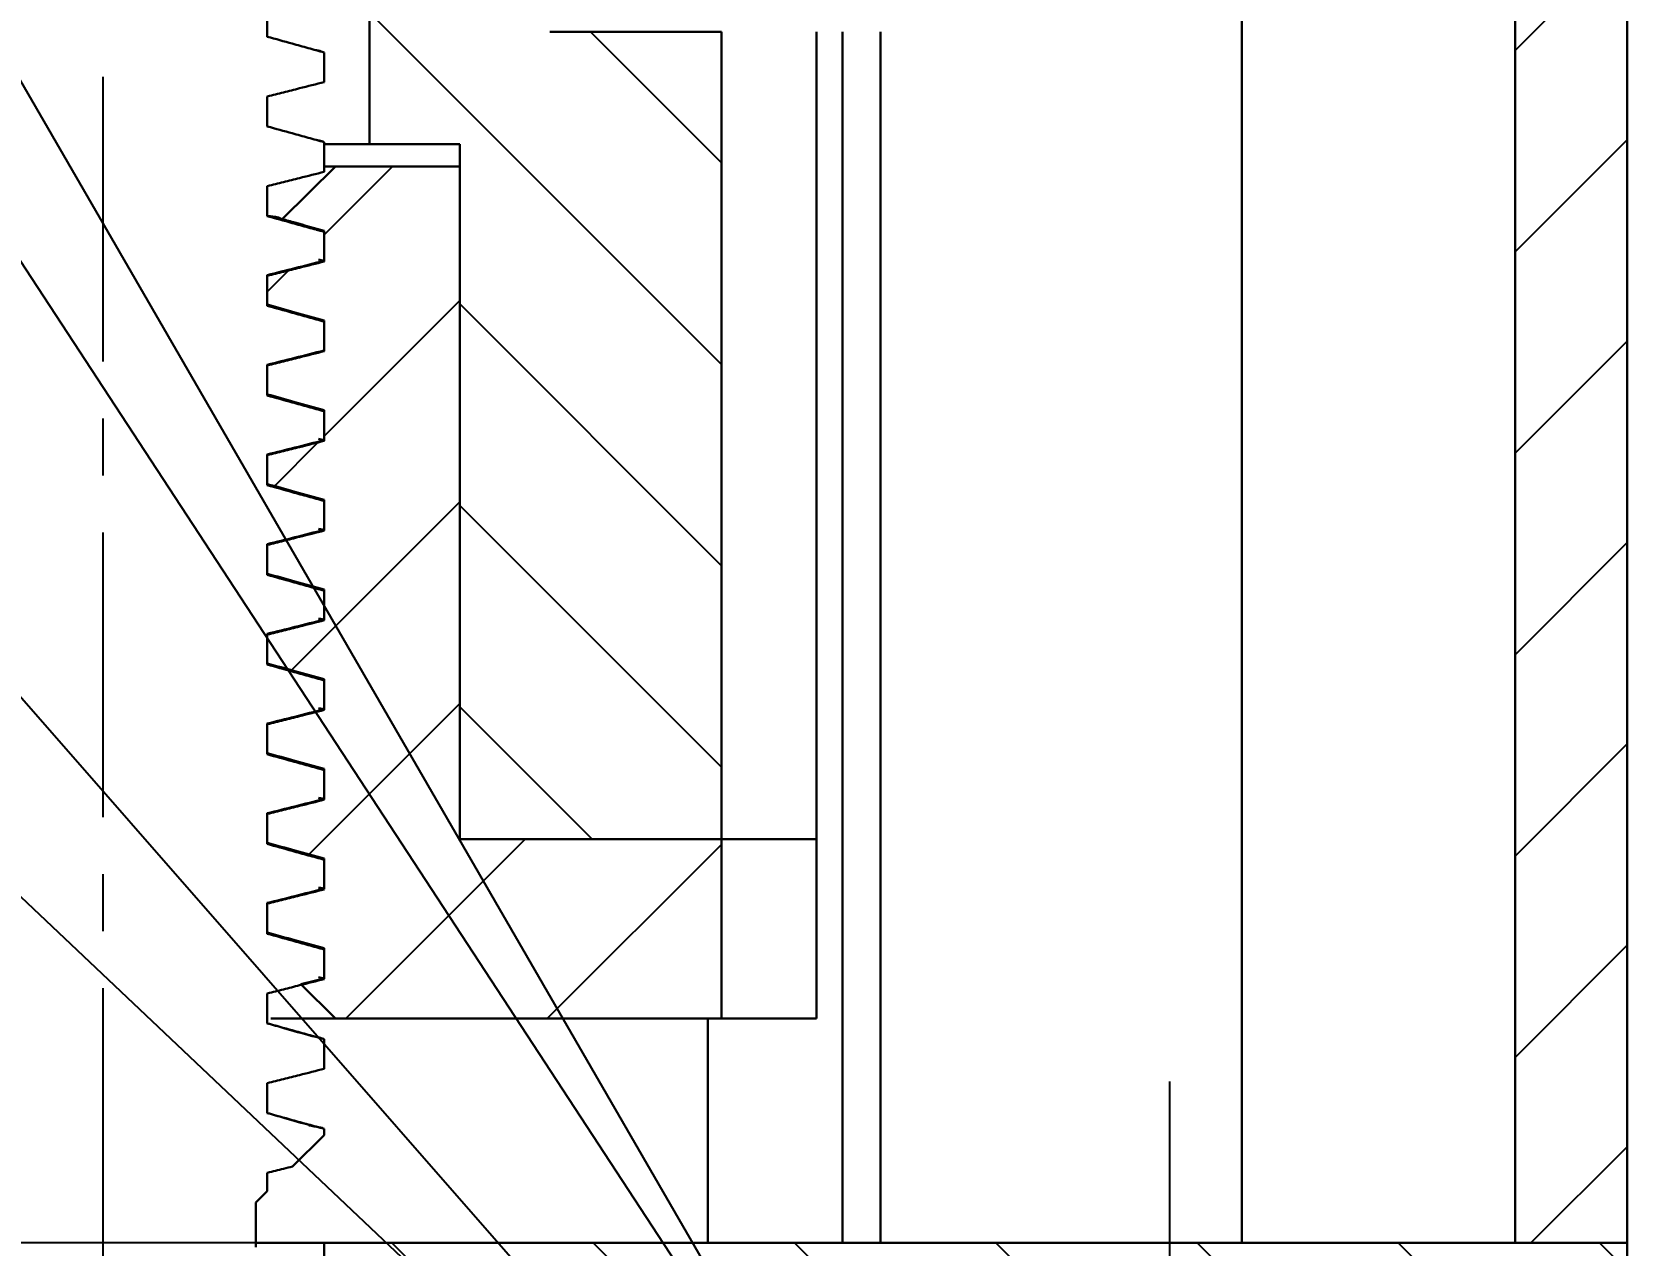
# Model space of a CAD drawing. Header units: millimetres. Extents: x 0 to 2406, y -938 to 757.
# Drawn here: x 522.74 to 558.31, y 248.39 to 275.44 of the extents above; entities that cross this region are included whole.
import ezdxf

# ---------------------------------------------------------------- set-up
doc = ezdxf.new("R2010")
doc.units = ezdxf.units.MM
doc.header["$PDSIZE"] = -1
doc.linetypes.add('CENTER', pattern=[10.16, 6.35, -1.27, 1.27, -1.27])
doc.layers.add('10', color=7, linetype='Continuous')
doc.styles.add('SLDTEXTSTYLE2', font='TXT', dxfattribs={"width": 0.7})
doc.dimstyles.new('SLDDIMSTYLE1', dxfattribs={"dimtxt": 3.5, "dimasz": 4.08, "dimexe": 0, "dimexo": 0.0625, "dimgap": 0.875, "dimtad": 2, "dimrnd": 1e-09, "dimzin": 4, "dimdsep": 46, "dimtxsty": 'SLDTEXTSTYLE2', "dimsah": 1, "dimcen": 0.09, "dimadec": 0, "dimazin": 1, "dimtfac": 1, "dimtofl": 0, "dimtmove": 0, "dimatfit": 3, "dimfxl": 1, "dimfrac": 2, "dimtolj": 1, "dimtzin": 12, "dimarcsym": 0})
doc.dimstyles.new('SLDDIMSTYLE4', dxfattribs={"dimtxt": 0.18, "dimasz": 4.08, "dimexe": 0, "dimexo": 0.0625, "dimgap": 0, "dimtad": 0, "dimtih": 1, "dimtoh": 1, "dimdec": 0, "dimrnd": 1e-09, "dimzin": 0, "dimdsep": 46, "dimtxsty": 'Standard', "dimsah": 1, "dimcen": 0.09, "dimadec": 0, "dimazin": 0, "dimtfac": 4.08, "dimtdec": 0, "dimtofl": 0, "dimtmove": 0, "dimatfit": 3, "dimfxl": 1, "dimfrac": 2, "dimtolj": 1, "dimtzin": 0, "dimarcsym": 0})
pattern_1 = [(135, (92.2066, 0), (-2.245064, -2.245064), [])]
pattern_2 = [(45, (92.2066, 0), (-2.245064, 2.245064), [])]

# ---------------------------------------------------------------- blocks, each defined once
blk = doc.blocks.new('_D_19')
at = {"layer": '10', "color": 0, "lineweight": -2, "transparency": 16777216}
for p, q in [((527.155, 452.338), (494.45, 452.338)), ((494.45, 252.518), (494.45, 448.258)), ((529.194, 248.438), (494.45, 248.438))]:
    blk.add_line(p, q, dxfattribs=at)
at = {"layer": '10', "color": 0, "transparency": 16777216}
for points in [[(493.77, 448.258), (495.13, 448.258), (494.45, 452.338)], [(493.77, 252.518), (495.13, 252.518), (494.45, 248.438)]]:
    blk.add_solid(points, dxfattribs=at)
at = {"layer": 'Defpoints', "color": 0, "transparency": 16777216}
for p in [(494.45, 452.338), (527.217, 452.338), (529.257, 248.438)]:
    blk.add_point(p, dxfattribs=at)
at = {"layer": '10', "color": 0, "lineweight": 25, "transparency": 16777216, "insert": (487.575, 364.827), "char_height": 3.5, "attachment_point": 2, "rotation": 90, "style": 'SLDTEXTSTYLE2'}
blk.add_mtext('\\A1;{\\Fgbenor|c134;\\H1.71429x;203.90}', dxfattribs=at)

msp = doc.modelspace()

# ---------------------------------------------------------------- hatches: boundary and pattern name
at = {"layer": '10', "linetype": 'Continuous', "lineweight": 25}
h = msp.add_hatch(dxfattribs=at)
h.set_pattern_fill('ANSI31', color=256, angle=90, style=0)
h.set_pattern_definition(pattern_1)
edge = h.paths.add_edge_path(flags=0)
edge.add_line((532.2788254, 257.438367), (538.1149293, 257.438367))
edge.add_line((538.1149293, 257.438367), (538.1149293, 275.438367))
edge.add_line((538.1149293, 275.438367), (534.2860697, 275.438367))
edge.add_line((534.2860697, 275.438367), (534.2860697, 506.638367))
edge.add_spline(control_points=[(534.2860697, 506.638367), (534.0185974, 506.9050674), (533.7510944, 507.171737), (533.483552, 507.438367)], knot_values=[0.0000009914, 0.0000009914, 0.0000009914, 0.0000009914, 0.0011341169, 0.0011341169, 0.0011341169, 0.0011341169], weights=[1, 1, 1, 1], degree=3, periodic=0)
edge.add_line((533.483552, 507.438367), (532.0276552, 507.438367))
edge.add_spline(control_points=[(532.0276552, 507.438367), (531.5249445, 506.9380742), (531.0220127, 506.4380032), (530.5186493, 505.938367)], knot_values=[0.0000009923, 0.0000009923, 0.0000009923, 0.0000009923, 0.0021285565, 0.0021285565, 0.0021285565, 0.0021285565], weights=[1, 1, 1, 1], degree=3, periodic=0)
edge.add_line((530.5186493, 505.938367), (530.5186493, 472.438367))
edge.add_spline(control_points=[(530.5186493, 472.438367), (530.4346749, 472.3882838), (530.350694, 472.3382116), (530.2667056, 472.2881519)], knot_values=[0.0000013665, 0.0000013665, 0.0000013665, 0.0000013665, 0.0002946865, 0.0002946865, 0.0002946865, 0.0002946865], weights=[1, 1, 1, 1], degree=3, periodic=0)
edge.add_line((530.2667056, 472.2881519), (530.2667056, 272.938367))
edge.add_line((530.2667056, 272.938367), (532.2788254, 272.938367))
edge.add_line((532.2788254, 272.938367), (532.2788254, 257.438367))
h = msp.add_hatch(dxfattribs=at)
h.set_pattern_fill('ANSI31', color=256, style=0)
h.set_pattern_definition(pattern_2)
h.paths.add_polyline_path([(555.8149293, 248.438367), (558.3149293, 248.438367), (558.3149293, 466.438367), (557.5149293, 466.438367), (557.5149293, 468.438367), (555.8149293, 468.438367)], flags=0)
h = msp.add_hatch(dxfattribs=at)
h.set_pattern_fill('ANSI31', color=256, style=0)
h.set_pattern_definition(pattern_2)
edge = h.paths.add_edge_path(flags=0)
edge.add_line((527.9872775, 260.0171286), (527.9872775, 259.3570016))
edge.add_spline(control_points=[(527.9872775, 259.3570016), (528.1923435, 259.2996313), (528.3975099, 259.2426196), (528.6027395, 259.1858373), (528.8207482, 259.1255193), (529.0388293, 259.0654621), (529.2569574, 259.005577)], knot_values=[0.0000397731, 0.0000397731, 0.0000397731, 0.0000397731, 0.0006785928, 0.0006785928, 0.0006785928, 0.0013571902, 0.0013571902, 0.0013571902, 0.0013571902], weights=[1, 1, 1, 1, 1, 1, 1], degree=3, periodic=0)
edge.add_line((529.2569574, 259.005577), (529.2569574, 258.335577))
edge.add_spline(control_points=[(529.2569574, 258.335577), (529.0391956, 258.2800164), (528.8213481, 258.22479), (528.6033726, 258.1700741), (528.3981412, 258.1185572), (528.192796, 258.0674881), (527.9872775, 258.0171286)], knot_values=[0, 0, 0, 0, 0.0006742137, 0.0006742137, 0.0006742137, 0.0013090105, 0.0013090105, 0.0013090105, 0.0013090105], weights=[1, 1, 1, 1, 1, 1, 1], degree=3, periodic=0)
edge.add_line((527.9872775, 258.0171286), (527.9872775, 257.3570016))
edge.add_spline(control_points=[(527.9872775, 257.3570016), (528.1923435, 257.2996313), (528.3975099, 257.2426196), (528.6027395, 257.1858373), (528.8207482, 257.1255193), (529.0388293, 257.0654621), (529.2569574, 257.005577)], knot_values=[0.0000397731, 0.0000397731, 0.0000397731, 0.0000397731, 0.0006785928, 0.0006785928, 0.0006785928, 0.0013571902, 0.0013571902, 0.0013571902, 0.0013571902], weights=[1, 1, 1, 1, 1, 1, 1], degree=3, periodic=0)
edge.add_line((529.2569574, 257.005577), (529.2569574, 256.335577))
edge.add_spline(control_points=[(529.2569574, 256.335577), (529.0391956, 256.2800164), (528.8213481, 256.22479), (528.6033726, 256.1700741), (528.3981412, 256.1185572), (528.192796, 256.0674881), (527.9872775, 256.0171286)], knot_values=[0, 0, 0, 0, 0.0006742137, 0.0006742137, 0.0006742137, 0.0013090105, 0.0013090105, 0.0013090105, 0.0013090105], weights=[1, 1, 1, 1, 1, 1, 1], degree=3, periodic=0)
edge.add_line((527.9872775, 256.0171286), (527.9872775, 255.3570016))
edge.add_spline(control_points=[(527.9872775, 255.3570016), (528.1923435, 255.2996313), (528.3975099, 255.2426196), (528.6027395, 255.1858373), (528.8207482, 255.1255193), (529.0388293, 255.0654621), (529.2569574, 255.005577)], knot_values=[0.0000397731, 0.0000397731, 0.0000397731, 0.0000397731, 0.0006785928, 0.0006785928, 0.0006785928, 0.0013571902, 0.0013571902, 0.0013571902, 0.0013571902], weights=[1, 1, 1, 1, 1, 1, 1], degree=3, periodic=0)
edge.add_line((529.2569574, 255.005577), (529.2569574, 254.335577))
edge.add_spline(control_points=[(529.2569574, 254.335577), (529.083139, 254.2912283), (528.9092656, 254.2470945), (528.7353168, 254.20326)], knot_values=[0, 0, 0, 0, 0.0005381603, 0.0005381603, 0.0005381603, 0.0005381603], weights=[1, 1, 1, 1], degree=3, periodic=0)
edge.add_spline(control_points=[(528.7353168, 254.20326), (528.9937335, 253.9485723), (529.2518372, 253.693567), (529.509748, 253.438367)], knot_values=[0.0127942349, 0.0127942349, 0.0127942349, 0.0127942349, 0.0138793912, 0.0138793912, 0.0138793912, 0.0138793912], weights=[1, 1, 1, 1], degree=3, periodic=0)
edge.add_line((529.509748, 253.438367), (538.1149293, 253.438367))
edge.add_line((538.1149293, 253.438367), (538.1149293, 257.438367))
edge.add_line((538.1149293, 257.438367), (532.2788254, 257.438367))
edge.add_line((532.2788254, 257.438367), (532.2788254, 272.438367))
edge.add_line((532.2788254, 272.438367), (529.509748, 272.438367))
edge.add_spline(control_points=[(529.509748, 272.438367), (529.113633, 272.0464155), (528.7170884, 271.654896), (528.319587, 271.2643506)], knot_values=[0.0000519203, 0.0000519203, 0.0000519203, 0.0000519203, 0.0017231922, 0.0017231922, 0.0017231922, 0.0017231922], weights=[1, 1, 1, 1], degree=3, periodic=0)
edge.add_spline(control_points=[(528.319587, 271.2643506), (528.4139554, 271.2381228), (528.5083406, 271.2119553), (528.6027395, 271.1858373), (528.8207482, 271.1255193), (529.0388293, 271.0654621), (529.2569574, 271.005577)], knot_values=[0.0003847568, 0.0003847568, 0.0003847568, 0.0003847568, 0.0006785928, 0.0006785928, 0.0006785928, 0.0013571902, 0.0013571902, 0.0013571902, 0.0013571902], weights=[1, 1, 1, 1, 1, 1, 1], degree=3, periodic=0)
edge.add_line((529.2569574, 271.005577), (529.2569574, 270.335577))
edge.add_spline(control_points=[(529.2569574, 270.335577), (529.0391956, 270.2800164), (528.8213481, 270.22479), (528.6033726, 270.1700741), (528.3981412, 270.1185572), (528.192796, 270.0674881), (527.9872775, 270.0171286)], knot_values=[0, 0, 0, 0, 0.0006742137, 0.0006742137, 0.0006742137, 0.0013090105, 0.0013090105, 0.0013090105, 0.0013090105], weights=[1, 1, 1, 1, 1, 1, 1], degree=3, periodic=0)
edge.add_line((527.9872775, 270.0171286), (527.9872775, 269.3570016))
edge.add_spline(control_points=[(527.9872775, 269.3570016), (528.1923435, 269.2996313), (528.3975099, 269.2426196), (528.6027395, 269.1858373), (528.8207482, 269.1255193), (529.0388293, 269.0654621), (529.2569574, 269.005577)], knot_values=[0.0000397731, 0.0000397731, 0.0000397731, 0.0000397731, 0.0006785928, 0.0006785928, 0.0006785928, 0.0013571902, 0.0013571902, 0.0013571902, 0.0013571902], weights=[1, 1, 1, 1, 1, 1, 1], degree=3, periodic=0)
edge.add_line((529.2569574, 269.005577), (529.2569574, 268.335577))
edge.add_spline(control_points=[(529.2569574, 268.335577), (529.0391956, 268.2800164), (528.8213481, 268.22479), (528.6033726, 268.1700741), (528.3981412, 268.1185572), (528.192796, 268.0674881), (527.9872775, 268.0171286)], knot_values=[0, 0, 0, 0, 0.0006742137, 0.0006742137, 0.0006742137, 0.0013090105, 0.0013090105, 0.0013090105, 0.0013090105], weights=[1, 1, 1, 1, 1, 1, 1], degree=3, periodic=0)
edge.add_line((527.9872775, 268.0171286), (527.9872775, 267.3570016))
edge.add_spline(control_points=[(527.9872775, 267.3570016), (528.1923435, 267.2996313), (528.3975099, 267.2426196), (528.6027395, 267.1858373), (528.8207482, 267.1255193), (529.0388293, 267.0654621), (529.2569574, 267.005577)], knot_values=[0.0000397731, 0.0000397731, 0.0000397731, 0.0000397731, 0.0006785928, 0.0006785928, 0.0006785928, 0.0013571902, 0.0013571902, 0.0013571902, 0.0013571902], weights=[1, 1, 1, 1, 1, 1, 1], degree=3, periodic=0)
edge.add_line((529.2569574, 267.005577), (529.2569574, 266.335577))
edge.add_spline(control_points=[(529.2569574, 266.335577), (529.0391956, 266.2800164), (528.8213481, 266.22479), (528.6033726, 266.1700741), (528.3981412, 266.1185572), (528.192796, 266.0674881), (527.9872775, 266.0171286)], knot_values=[0, 0, 0, 0, 0.0006742137, 0.0006742137, 0.0006742137, 0.0013090105, 0.0013090105, 0.0013090105, 0.0013090105], weights=[1, 1, 1, 1, 1, 1, 1], degree=3, periodic=0)
edge.add_line((527.9872775, 266.0171286), (527.9872775, 265.3570016))
edge.add_spline(control_points=[(527.9872775, 265.3570016), (528.1923435, 265.2996313), (528.3975099, 265.2426196), (528.6027395, 265.1858373), (528.8207482, 265.1255193), (529.0388293, 265.0654621), (529.2569574, 265.005577)], knot_values=[0.0000397731, 0.0000397731, 0.0000397731, 0.0000397731, 0.0006785928, 0.0006785928, 0.0006785928, 0.0013571902, 0.0013571902, 0.0013571902, 0.0013571902], weights=[1, 1, 1, 1, 1, 1, 1], degree=3, periodic=0)
edge.add_line((529.2569574, 265.005577), (529.2569574, 264.335577))
edge.add_spline(control_points=[(529.2569574, 264.335577), (529.0391956, 264.2800164), (528.8213481, 264.22479), (528.6033726, 264.1700741), (528.3981412, 264.1185572), (528.192796, 264.0674881), (527.9872775, 264.0171286)], knot_values=[0, 0, 0, 0, 0.0006742137, 0.0006742137, 0.0006742137, 0.0013090105, 0.0013090105, 0.0013090105, 0.0013090105], weights=[1, 1, 1, 1, 1, 1, 1], degree=3, periodic=0)
edge.add_line((527.9872775, 264.0171286), (527.9872775, 263.3570016))
edge.add_spline(control_points=[(527.9872775, 263.3570016), (528.1923435, 263.2996313), (528.3975099, 263.2426196), (528.6027395, 263.1858373), (528.8207482, 263.1255193), (529.0388293, 263.0654621), (529.2569574, 263.005577)], knot_values=[0.0000397731, 0.0000397731, 0.0000397731, 0.0000397731, 0.0006785928, 0.0006785928, 0.0006785928, 0.0013571902, 0.0013571902, 0.0013571902, 0.0013571902], weights=[1, 1, 1, 1, 1, 1, 1], degree=3, periodic=0)
edge.add_line((529.2569574, 263.005577), (529.2569574, 262.335577))
edge.add_spline(control_points=[(529.2569574, 262.335577), (529.0391956, 262.2800164), (528.8213481, 262.22479), (528.6033726, 262.1700741), (528.3981412, 262.1185572), (528.192796, 262.0674881), (527.9872775, 262.0171286)], knot_values=[0, 0, 0, 0, 0.0006742137, 0.0006742137, 0.0006742137, 0.0013090105, 0.0013090105, 0.0013090105, 0.0013090105], weights=[1, 1, 1, 1, 1, 1, 1], degree=3, periodic=0)
edge.add_line((527.9872775, 262.0171286), (527.9872775, 261.3570016))
edge.add_spline(control_points=[(527.9872775, 261.3570016), (528.1923435, 261.2996313), (528.3975099, 261.2426196), (528.6027395, 261.1858373), (528.8207482, 261.1255193), (529.0388293, 261.0654621), (529.2569574, 261.005577)], knot_values=[0.0000397731, 0.0000397731, 0.0000397731, 0.0000397731, 0.0006785928, 0.0006785928, 0.0006785928, 0.0013571902, 0.0013571902, 0.0013571902, 0.0013571902], weights=[1, 1, 1, 1, 1, 1, 1], degree=3, periodic=0)
edge.add_line((529.2569574, 261.005577), (529.2569574, 260.335577))
edge.add_spline(control_points=[(529.2569574, 260.335577), (529.0391956, 260.2800164), (528.8213481, 260.22479), (528.6033726, 260.1700741), (528.3981412, 260.1185572), (528.192796, 260.0674881), (527.9872775, 260.0171286)], knot_values=[0, 0, 0, 0, 0.0006742137, 0.0006742137, 0.0006742137, 0.0013090105, 0.0013090105, 0.0013090105, 0.0013090105], weights=[1, 1, 1, 1, 1, 1, 1], degree=3, periodic=0)
h = msp.add_hatch(dxfattribs=at)
h.set_pattern_fill('ANSI31', color=256, angle=90, style=0)
h.set_pattern_definition(pattern_1)
h.paths.add_polyline_path([(558.3149293, 245.438367), (558.3149293, 248.438367), (529.2569574, 248.438367), (529.2569574, 245.438367)], flags=0)

# ---------------------------------------------------------------- linework, layer by layer
at = {"color": 7, "linetype": 'Continuous', "lineweight": 30}
for p, q in [((530.2667056, 472.2881519), (530.2667056, 272.938367)), ((549.7249293, 468.438367), (549.7249293, 248.438367)), ((555.8149293, 468.438367), (555.8149293, 248.438367)), ((558.3149293, 466.438367), (558.3149293, 248.438367)), ((527.9872775, 275.3316349), (527.9872775, 276.0016349)), ((534.2860697, 275.438367), (538.1149293, 275.438367)), ((538.1149293, 257.438367), (538.1149293, 275.438367)), ((540.2347283, 257.438367), (540.2347283, 275.438367)), ((540.8149293, 248.438367), (540.8149293, 275.438367)), ((541.6649293, 275.438367), (541.6649293, 248.438367)), ((529.2569574, 274.9804645), (529.2569574, 274.3206706)), ((527.9872775, 273.3316349), (527.9872775, 274.0016349)), ((529.2569574, 272.9807117), (529.2569574, 272.3201694)), ((529.2569574, 272.938367), (530.2667056, 272.938367)), ((530.2667056, 272.938367), (532.2788254, 272.938367)), ((532.2788254, 257.438367), (532.2788254, 272.938367)), ((529.509748, 272.438367), (528.319587, 271.2643506)), ((529.2569574, 272.438367), (529.509748, 272.438367)), ((532.2788254, 272.438367), (529.509748, 272.438367)), ((532.2788254, 272.438367), (532.2788254, 257.438367)), ((527.9872775, 271.3316349), (527.9872775, 272.0016349)), ((528.0730128, 271.307779), (527.9872775, 271.3324143)), ((529.2569574, 271.005577), (529.2569574, 270.335577)), ((529.2569574, 270.9811166), (529.2569574, 270.3201196)), ((529.2569574, 270.335577), (529.1316943, 270.3620371)), ((527.9872775, 269.3570016), (527.9872775, 270.0171286)), ((527.9872775, 269.3316349), (527.9872775, 270.0016349)), ((528.0730126, 269.307779), (527.9872775, 269.3324143)), ((529.2569574, 269.005577), (529.2569574, 268.335577)), ((529.2569574, 268.981098), (529.2569574, 268.3222436)), ((527.9872775, 267.3570016), (527.9872775, 268.0171286)), ((527.9872775, 267.3316349), (527.9872775, 268.0016349)), ((528.0730126, 267.307779), (527.9872775, 267.3324143)), ((529.2569574, 267.005577), (529.2569574, 266.335577)), ((529.2569574, 266.9802476), (529.2569574, 266.321648)), ((529.2569574, 266.335577), (529.1316943, 266.3620371)), ((527.9872775, 265.3570016), (527.9872775, 266.0171286)), ((527.9872775, 265.3316349), (527.9872775, 266.0016349)), ((528.0730126, 265.307779), (527.9872775, 265.3324143)), ((529.2569574, 265.005577), (529.2569574, 264.335577)), ((529.2569574, 264.9802482), (529.2569574, 264.3198836)), ((529.2569574, 264.335577), (529.1316943, 264.3620371)), ((527.9872775, 263.3570016), (527.9872775, 264.0171286)), ((527.9872775, 263.3316349), (527.9872775, 264.0016349)), ((529.2569574, 263.005577), (529.2569574, 262.335577)), ((529.2569574, 262.9805459), (529.2569574, 262.3202024)), ((529.2569574, 262.335577), (529.1316943, 262.3620371)), ((527.9872775, 261.3570016), (527.9872775, 262.0171286)), ((527.9872775, 261.3316349), (527.9872775, 262.0016349)), ((528.0730128, 261.307779), (527.9872775, 261.3324143)), ((529.2569574, 261.005577), (529.2569574, 260.335577)), ((529.2569574, 260.9808224), (529.2569574, 260.3201721)), ((529.2569574, 260.335577), (529.1316943, 260.3620371)), ((527.9872775, 259.3570016), (527.9872775, 260.0171286)), ((527.9872775, 259.3316349), (527.9872775, 260.0016349)), ((528.0730126, 259.307779), (527.9872775, 259.3324143)), ((529.2569574, 259.005577), (529.2569574, 258.335577)), ((529.2569574, 258.9802391), (529.2569574, 258.3221057)), ((529.2569574, 258.335577), (529.1316943, 258.3620371)), ((527.9872775, 257.3570016), (527.9872775, 258.0171286)), ((527.9872775, 257.3316349), (527.9872775, 258.0016349)), ((538.1149293, 257.438367), (532.2788254, 257.438367)), ((532.2788254, 257.438367), (538.1149293, 257.438367)), ((540.2347283, 257.438367), (538.1149293, 257.438367)), ((538.1149293, 253.438367), (538.1149293, 257.438367)), ((538.1149293, 257.438367), (540.2347283, 257.438367)), ((540.2347283, 257.438367), (540.2347283, 253.438367)), ((529.2569574, 257.005577), (529.2569574, 256.335577)), ((529.2569574, 256.9807064), (529.2569574, 256.3207919)), ((529.2569574, 256.335577), (529.1316943, 256.3620371)), ((527.9872775, 255.3570016), (527.9872775, 256.0171286)), ((527.9872775, 255.3316349), (527.9872775, 256.0016349)), ((529.2569574, 255.005577), (529.2569574, 254.335577)), ((529.2569574, 254.9800799), (529.2569574, 254.323502)), ((529.2569574, 254.335577), (528.7353168, 254.20326)), ((528.7353168, 254.20326), (529.509748, 253.438367)), ((529.2569574, 254.335577), (529.1316943, 254.3620371)), ((527.9872775, 253.3316349), (527.9872775, 254.0016349)), ((529.509748, 253.438367), (528.0619661, 253.438367)), ((529.509748, 253.438367), (538.1149293, 253.438367)), ((537.8149293, 253.438367), (537.8149293, 248.438367)), ((538.1149293, 253.438367), (540.2347283, 253.438367)), ((529.2569574, 252.9803776), (529.2569574, 252.3201572)), ((527.9872775, 251.3316349), (527.9872775, 252.0016349)), ((528.5503367, 250.141277), (529.2569574, 250.838367)), ((529.2569574, 250.980311), (529.2569574, 250.838367)), ((527.9872775, 249.588367), (527.9872775, 250.0016349)), ((527.7316004, 249.338367), (527.9872775, 249.588367)), ((527.7316004, 249.338367), (527.7316004, 248.338367)), ((529.2569574, 248.438367), (527.7316004, 248.438367)), ((529.2569574, 248.438367), (529.2569574, 245.438367)), ((558.3149293, 248.438367), (529.2569574, 248.438367)), ((558.3149293, 248.438367), (555.8149293, 248.438367)), ((558.3149293, 248.438367), (558.3149293, 245.438367))]:
    msp.add_line(p, q, dxfattribs=at)
for points, knots in [([(529.2569574, 274.9802391), (529.1378935, 275.0129567), (528.8997658, 275.0783918), (528.4764613, 275.1952444), (528.172399, 275.2800208), (527.9872775, 275.3316349)], [0, 0, 0, 0, 0.28118193634, 0.56236389122, 1, 1, 1, 1]), ([(529.2569582, 274.9804642), (529.2416977, 274.9858894), (529.1975282, 275.0015921), (529.1398082, 275.019803), (529.0708809, 275.0320508), (529.0642963, 275.0332209)], [0, 0, 0, 0, 0.3231594942, 0.9353419253, 1, 1, 1, 1]), ([(527.9872775, 274.0016349), (528.1071723, 274.0311638), (528.3469618, 274.0902215), (528.7702107, 274.1963027), (529.0734175, 274.2734267), (529.2569574, 274.3201121)], [0, 0, 0, 0, 0.2829851945, 0.5659701779, 1, 1, 1, 1]), ([(529.2569574, 272.9802391), (529.1378935, 273.0129567), (528.8997658, 273.0783918), (528.4764613, 273.1952444), (528.172399, 273.2800208), (527.9872775, 273.3316349)], [0, 0, 0, 0, 0.2811819363, 0.5623638912, 1, 1, 1, 1]), ([(529.2569592, 272.980711), (529.2472982, 272.9843756), (529.2143367, 272.9968784), (529.1521325, 273.0111029), (529.1081603, 273.0211583)], [0, 0, 0, 0, 0.2930982167, 1, 1, 1, 1]), ([(527.9872775, 272.0016349), (528.1071723, 272.0311638), (528.3469618, 272.0902215), (528.7702107, 272.1963027), (529.0734175, 272.2734267), (529.2569574, 272.3201121)], [0, 0, 0, 0, 0.2829851945, 0.5659701779, 1, 1, 1, 1]), ([(527.9872775, 271.3370324), (528.0123258, 271.3342867), (528.2251035, 271.3109624), (528.2752998, 271.2861989), (528.319587, 271.2643506)], [0, 0, 0, 0, 0.1177204973, 1, 1, 1, 1]), ([(529.2569574, 270.9802391), (529.1378935, 271.0129567), (528.8997658, 271.0783918), (528.4764613, 271.1952444), (528.172399, 271.2800208), (527.9872775, 271.3316349)], [0, 0, 0, 0, 0.2811819363, 0.5623638912, 1, 1, 1, 1]), ([(528.319587, 271.2643506), (528.4139648, 271.2381563), (528.7263026, 271.151468), (529.0388506, 271.0655403), (529.2569574, 271.005577)], [0, 0, 0, 0, 0.3021656749, 1, 1, 1, 1]), ([(529.2569608, 270.9811153), (529.2427362, 270.9860064), (529.2116482, 270.9966962), (529.1601213, 271.0129553), (529.105397, 271.0236091), (529.0843435, 271.0277079)], [0, 0, 0, 0, 0.34167170013, 0.74672804611, 1, 1, 1, 1]), ([(529.2569574, 270.335577), (529.0391616, 270.2801467), (528.6163037, 270.1725268), (528.1927009, 270.0678776), (527.9872775, 270.0171286)], [0, 0, 0, 0, 0.5150564462, 1, 1, 1, 1]), ([(527.9872775, 270.0016349), (528.1071723, 270.0311638), (528.3469618, 270.0902215), (528.7702107, 270.1963027), (529.0734175, 270.2734267), (529.2569574, 270.3201121)], [0, 0, 0, 0, 0.2829851945, 0.5659701779, 1, 1, 1, 1]), ([(527.9872775, 269.3570016), (528.1923986, 269.299828), (528.6154132, 269.1819207), (529.0388476, 269.0655297), (529.2569574, 269.005577)], [0, 0, 0, 0, 0.4849030535, 1, 1, 1, 1]), ([(529.2569574, 268.9802391), (529.1378935, 269.0129567), (528.8997658, 269.0783918), (528.4764613, 269.1952444), (528.172399, 269.2800208), (527.9872775, 269.3316349)], [0, 0, 0, 0, 0.28118193634, 0.56236389122, 1, 1, 1, 1]), ([(529.2569615, 268.9810962), (529.2500167, 268.9838387), (529.2135987, 268.9982202), (529.1593156, 269.0157315), (529.0787791, 269.0306956), (529.0624384, 269.0337318)], [0, 0, 0, 0, 0.1581251103, 0.829186205, 1, 1, 1, 1]), ([(529.2569574, 268.335577), (529.0391616, 268.2801467), (528.6163037, 268.1725268), (528.1927009, 268.0678776), (527.9872775, 268.0171286)], [0, 0, 0, 0, 0.5150564462, 1, 1, 1, 1]), ([(527.9872775, 268.0016349), (528.1071723, 268.0311638), (528.3469618, 268.0902215), (528.7702107, 268.1963027), (529.0734175, 268.2734267), (529.2569574, 268.3201121)], [0, 0, 0, 0, 0.2829851945, 0.5659701779, 1, 1, 1, 1]), ([(527.9872775, 267.3570016), (528.1923986, 267.299828), (528.6154132, 267.1819207), (529.0388476, 267.0655297), (529.2569574, 267.005577)], [0, 0, 0, 0, 0.4849030535, 1, 1, 1, 1]), ([(529.2569574, 266.9802391), (529.1378935, 267.0129567), (528.8997658, 267.0783918), (528.4764613, 267.1952444), (528.172399, 267.2800208), (527.9872775, 267.3316349)], [0, 0, 0, 0, 0.2811819363, 0.5623638912, 1, 1, 1, 1]), ([(529.2569574, 266.9802475), (529.2511175, 266.9833634), (529.2411673, 266.9886721), (529.211079, 266.9940515), (529.1986502, 266.9962736)], [0, 0, 0, 0, 0.5869231096, 1, 1, 1, 1]), ([(529.2569574, 266.335577), (529.0391616, 266.2801467), (528.6163037, 266.1725268), (528.1927009, 266.0678776), (527.9872775, 266.0171286)], [0, 0, 0, 0, 0.5150564462, 1, 1, 1, 1]), ([(527.9872775, 266.0016349), (528.1071723, 266.0311638), (528.3469618, 266.0902215), (528.7702107, 266.1963027), (529.0734175, 266.2734267), (529.2569574, 266.3201121)], [0, 0, 0, 0, 0.2829851945, 0.5659701779, 1, 1, 1, 1]), ([(527.9872775, 265.3570016), (528.1923986, 265.299828), (528.6154132, 265.1819207), (529.0388476, 265.0655297), (529.2569574, 265.005577)], [0, 0, 0, 0, 0.48490305353, 1, 1, 1, 1]), ([(529.2569574, 264.9802391), (529.1378935, 265.0129567), (528.8997658, 265.0783918), (528.4764613, 265.1952444), (528.172399, 265.2800208), (527.9872775, 265.3316349)], [0, 0, 0, 0, 0.2811819363, 0.5623638912, 1, 1, 1, 1]), ([(529.2569574, 264.335577), (529.0391616, 264.2801467), (528.6163037, 264.1725268), (528.1927009, 264.0678776), (527.9872775, 264.0171286)], [0, 0, 0, 0, 0.5150564462, 1, 1, 1, 1]), ([(527.9872775, 264.0016349), (528.1071723, 264.0311638), (528.3469618, 264.0902215), (528.7702107, 264.1963027), (529.0734175, 264.2734267), (529.2569574, 264.3201121)], [0, 0, 0, 0, 0.2829851945, 0.5659701779, 1, 1, 1, 1]), ([(527.9872775, 263.3570016), (528.1923986, 263.299828), (528.6154132, 263.1819207), (529.0388476, 263.0655297), (529.2569574, 263.005577)], [0, 0, 0, 0, 0.4849030535, 1, 1, 1, 1]), ([(529.2569574, 262.9802391), (529.1378935, 263.0129567), (528.8997658, 263.0783918), (528.4764613, 263.1952444), (528.172399, 263.2800208), (527.9872775, 263.3316349)], [0, 0, 0, 0, 0.2811819363, 0.5623638912, 1, 1, 1, 1]), ([(529.2569585, 262.9805454), (529.2495674, 262.9833406), (529.209884, 262.9983484), (529.1376281, 263.0153715), (529.0788299, 263.0292241)], [0, 0, 0, 0, 0.186251257, 1, 1, 1, 1]), ([(529.2569574, 262.335577), (529.0391616, 262.2801467), (528.6163037, 262.1725268), (528.1927009, 262.0678776), (527.9872775, 262.0171286)], [0, 0, 0, 0, 0.5150564462, 1, 1, 1, 1]), ([(527.9872775, 262.0016349), (528.1071723, 262.0311638), (528.3469618, 262.0902215), (528.7702107, 262.1963027), (529.0734175, 262.2734267), (529.2569574, 262.3201121)], [0, 0, 0, 0, 0.2829851945, 0.5659701779, 1, 1, 1, 1]), ([(527.9872775, 261.3570016), (528.1923986, 261.299828), (528.6154132, 261.1819207), (529.0388476, 261.0655297), (529.2569574, 261.005577)], [0, 0, 0, 0, 0.48490305353, 1, 1, 1, 1]), ([(529.2569574, 260.9802391), (529.1378935, 261.0129567), (528.8997658, 261.0783918), (528.4764613, 261.1952444), (528.172399, 261.2800208), (527.9872775, 261.3316349)], [0, 0, 0, 0, 0.2811819363, 0.5623638912, 1, 1, 1, 1]), ([(529.2569596, 260.9808215), (529.2453063, 260.9849414), (529.2179275, 260.9946208), (529.1692239, 261.0104593), (529.11319, 261.0216488), (529.0883094, 261.0266173)], [0, 0, 0, 0, 0.2917823527, 0.6855308187, 1, 1, 1, 1]), ([(529.2569574, 260.335577), (529.0391616, 260.2801467), (528.6163037, 260.1725268), (528.1927009, 260.0678776), (527.9872775, 260.0171286)], [0, 0, 0, 0, 0.5150564462, 1, 1, 1, 1]), ([(527.9872775, 260.0016349), (528.1071723, 260.0311638), (528.3469618, 260.0902215), (528.7702107, 260.1963027), (529.0734175, 260.2734267), (529.2569574, 260.3201121)], [0, 0, 0, 0, 0.2829851945, 0.5659701779, 1, 1, 1, 1]), ([(527.9872775, 259.3570016), (528.1923986, 259.299828), (528.6154132, 259.1819207), (529.0388476, 259.0655297), (529.2569574, 259.005577)], [0, 0, 0, 0, 0.4849030535, 1, 1, 1, 1]), ([(529.2569574, 258.9802391), (529.1378935, 259.0129567), (528.8997658, 259.0783918), (528.4764613, 259.1952444), (528.172399, 259.2800208), (527.9872775, 259.3316349)], [0, 0, 0, 0, 0.2811819363, 0.5623638912, 1, 1, 1, 1]), ([(529.2569574, 258.9802391), (529.2406806, 258.9887952), (529.2196179, 258.9998671), (529.1496368, 259.0114852), (529.1337354, 259.0141251)], [0, 0, 0, 0, 0.772774739, 1, 1, 1, 1]), ([(529.2569574, 258.335577), (529.0391616, 258.2801467), (528.6163037, 258.1725268), (528.1927009, 258.0678776), (527.9872775, 258.0171286)], [0, 0, 0, 0, 0.5150564462, 1, 1, 1, 1]), ([(527.9872775, 258.0016349), (528.1071723, 258.0311638), (528.3469618, 258.0902215), (528.7702107, 258.1963027), (529.0734175, 258.2734267), (529.2569574, 258.3201121)], [0, 0, 0, 0, 0.2829851945, 0.5659701779, 1, 1, 1, 1]), ([(527.9872775, 257.3570016), (528.1923986, 257.299828), (528.6154132, 257.1819207), (529.0388476, 257.0655297), (529.2569574, 257.005577)], [0, 0, 0, 0, 0.4849030535, 1, 1, 1, 1]), ([(529.2569574, 256.9802391), (529.1378935, 257.0129567), (528.8997658, 257.0783918), (528.4764613, 257.1952444), (528.172399, 257.2800208), (527.9872775, 257.3316349)], [0, 0, 0, 0, 0.2811819363, 0.5623638912, 1, 1, 1, 1]), ([(529.2569591, 256.9807057), (529.2524935, 256.9823425), (529.2398918, 256.9869616), (529.2056156, 256.9987007), (529.154212, 257.0141714), (529.0954465, 257.0264004), (529.0693507, 257.0318309)], [0, 0, 0, 0, 0.1075121632, 0.3033912416, 0.6906589352, 1, 1, 1, 1]), ([(529.2569574, 256.335577), (529.0391616, 256.2801467), (528.6163037, 256.1725268), (528.1927009, 256.0678776), (527.9872775, 256.0171286)], [0, 0, 0, 0, 0.5150564462, 1, 1, 1, 1]), ([(527.9872775, 256.0016349), (528.1071723, 256.0311638), (528.3469618, 256.0902215), (528.7702107, 256.1963027), (529.0734175, 256.2734267), (529.2569574, 256.3201121)], [0, 0, 0, 0, 0.2829851945, 0.5659701779, 1, 1, 1, 1]), ([(527.9872775, 255.3570016), (528.1923986, 255.299828), (528.6154132, 255.1819207), (529.0388476, 255.0655297), (529.2569574, 255.005577)], [0, 0, 0, 0, 0.4849030535, 1, 1, 1, 1]), ([(529.2569574, 254.9802391), (529.1378935, 255.0129567), (528.8997658, 255.0783918), (528.4764613, 255.1952444), (528.172399, 255.2800208), (527.9872775, 255.3316349)], [0, 0, 0, 0, 0.28118193634, 0.56236389122, 1, 1, 1, 1]), ([(527.9872775, 254.0016349), (528.1071723, 254.0311638), (528.3469618, 254.0902215), (528.7702107, 254.1963027), (529.0734175, 254.2734267), (529.2569574, 254.3201121)], [0, 0, 0, 0, 0.2829851945, 0.5659701779, 1, 1, 1, 1]), ([(528.9672778, 253.0528709), (528.7632773, 253.1105928), (528.4344124, 253.203645), (528.1103271, 253.2969775), (527.9872775, 253.3324143)], [0, 0, 0, 0, 0.6203170043, 1, 1, 1, 1]), ([(529.2569574, 252.9802391), (529.1378935, 253.0129567), (528.8997658, 253.0783918), (528.4764613, 253.1952444), (528.172399, 253.2800208), (527.9872775, 253.3316349)], [0, 0, 0, 0, 0.28118193634, 0.56236389122, 1, 1, 1, 1]), ([(529.2569585, 252.9803771), (529.2518458, 252.9823045), (529.2085469, 252.998627), (529.1260866, 253.0239508), (528.9963278, 253.0464261), (528.9585122, 253.0529761)], [0, 0, 0, 0, 0.08664868118, 0.73382217502, 1, 1, 1, 1]), ([(527.9872775, 252.0016349), (528.1071723, 252.0311638), (528.3469618, 252.0902215), (528.7702107, 252.1963027), (529.0734175, 252.2734267), (529.2569574, 252.3201121)], [0, 0, 0, 0, 0.2829851945, 0.5659701779, 1, 1, 1, 1]), ([(528.9672778, 251.0528709), (528.7632773, 251.1105928), (528.4344124, 251.203645), (528.1103272, 251.2969775), (527.9872775, 251.3324143)], [0, 0, 0, 0, 0.6203169921, 1, 1, 1, 1]), ([(529.2569574, 250.9802391), (529.1378935, 251.0129567), (528.8997658, 251.0783918), (528.4764613, 251.1952444), (528.172399, 251.2800208), (527.9872775, 251.3316349)], [0, 0, 0, 0, 0.2811819363, 0.5623638912, 1, 1, 1, 1]), ([(529.256958, 250.9803108), (529.2263881, 250.9930343), (529.1687796, 251.0170116), (528.9927114, 251.0417627), (528.9100739, 251.0533796)], [0, 0, 0, 0, 0.5306507812, 1, 1, 1, 1]), ([(527.9872775, 250.0016349), (528.1071766, 250.0311465), (528.2949451, 250.0773633), (528.4825327, 250.1243086), (528.5503367, 250.141277)], [0, 0, 0, 0, 0.6385475405, 1, 1, 1, 1])]:
    msp.add_open_spline(points, degree=3, knots=knots, dxfattribs=at)
at = {"layer": '10', "linetype": 'CENTER', "lineweight": 25}
for p, q in [((524.3149293, 528.438367), (524.3149293, 216.4814428)), ((548.1149293, 225.3635281), (548.1149293, 252.6557513))]:
    msp.add_line(p, q, dxfattribs=at)

# ---------------------------------------------------------------- dimensions: what is measured, and where the dimension line sits
at = {"layer": '10', "lineweight": 25}
dim = msp.add_linear_dim(base=(494.4498369, 452.338367), p1=(529.2569574, 248.438367), p2=(527.2172803, 452.338367), angle=90, text='{\\Fgbenor|c134;\\H1.71429x;<>}', dimstyle='SLDDIMSTYLE1', dxfattribs=at)
dim.commit()
dim.dimension.update_dxf_attribs({"geometry": '_D_19', "text_midpoint": (494.4498369, 364.8274452), "dimtype": 160})

# ---------------------------------------------------------------- leaders
at = {"layer": '10'}
for points in [[(546.1520353, 233.438367), (425.8557216, 441.3509061)], [(540.6789613, 242.538367), (425.8557216, 417.8747941)], [(541.4030225, 238.9909209), (425.8557216, 371.0049423)], [(539.7149293, 233.938367), (425.8557216, 324.0527183)], [(535.3352059, 235.738367), (425.8557216, 277.1828666)]]:
    msp.add_leader(points, dimstyle='SLDDIMSTYLE4', dxfattribs=at)
at = {"layer": '10', "lineweight": 25}
msp.add_leader([(541.2196668, 238.438367), (425.8557216, 347.5288303)], dimstyle='SLDDIMSTYLE4', dxfattribs=at)

doc.saveas('drawing.dxf')
